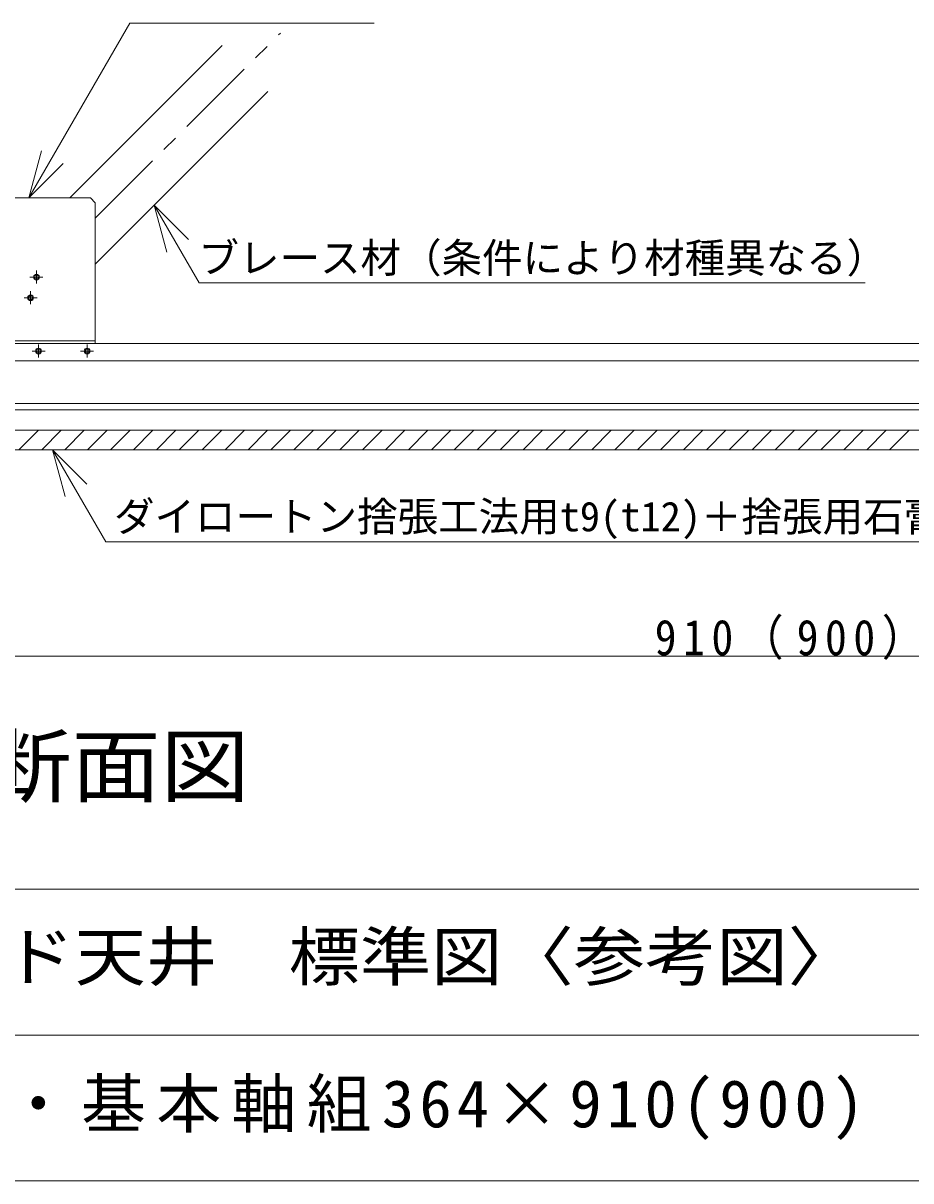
# Model space of a CAD drawing. Units: millimetres at full size, sheet at 1:10; details may follow other scales. Extents: x -2077 to 2023, y -1433 to 1417.
# Drawn here: x 768 to 1315, y -1433 to -718 of the extents above; entities that cross this region are included whole.
import ezdxf
from ezdxf.enums import TextEntityAlignment as Align

# ---------------------------------------------------------------- set-up
doc = ezdxf.new("R2010")
doc.units = ezdxf.units.MM
doc.header["$LTSCALE"] = 10
doc.linetypes.add('CHAIN1', pattern=[8, 5, -1, 1, -1])
for name, color, linetype, lineweight in [('1-0_断面', 7, 'Continuous', 9), ('1-1_寸法', 7, 'Continuous', 9), ('1-2_文字', 7, 'Continuous', 9), ('F-0_図枠', 7, 'Continuous', 9)]:
    doc.layers.add(name, color=color, linetype=linetype, lineweight=lineweight)
doc.styles.add('ＭＳ ゴシック', font='')
doc.styles.get('ＭＳ ゴシック').set_extended_font_data('MS Gothic')

msp = doc.modelspace()

# ---------------------------------------------------------------- linework, layer by layer
at = {"layer": '1-0_断面', "color": 4, "linetype": 'CHAIN1'}
msp.add_line((812.05, -838.5), (926.38, -724.18), dxfattribs=at)
at = {"layer": '1-0_断面'}
for p, q in [((890.32, -731.95), (796.37, -825.9)), ((918.61, -760.23), (812.05, -866.79)), ((809.05, -825.9), (658.34, -825.9)), ((809.05, -825.9), (812.05, -828.9)), ((812.05, -828.9), (812.05, -915.9)), ((775.78, -878.87), (775.78, -870.87)), ((779.78, -874.87), (771.78, -874.87)), ((772.16, -891.6), (772.16, -883.6)), ((776.16, -887.6), (768.16, -887.6)), ((742.05, -914.3), (812.05, -914.3)), ((724.55, -915.9), (1689.45, -915.9)), ((781.05, -920.5), (773.05, -920.5)), ((777.05, -924.5), (777.05, -916.5)), ((811.05, -920.5), (803.05, -920.5)), ((807.05, -924.5), (807.05, -916.5)), ((-253.81, -926.5), (1689.45, -926.5)), ((1689.45, -952.9), (-253.81, -952.9)), ((1689.45, -956.9), (-253.81, -956.9)), ((1689.45, -969.4), (-253.81, -969.4)), ((764.95, -981.4), (776.95, -969.4)), ((779.09, -981.4), (791.09, -969.4)), ((793.23, -981.4), (805.23, -969.4)), ((807.37, -981.4), (819.37, -969.4)), ((821.52, -981.4), (833.52, -969.4)), ((835.66, -981.4), (847.66, -969.4)), ((849.8, -981.4), (861.8, -969.4)), ((863.94, -981.4), (875.94, -969.4)), ((878.08, -981.4), (890.08, -969.4)), ((892.23, -981.4), (904.23, -969.4)), ((906.37, -981.4), (918.37, -969.4)), ((920.51, -981.4), (932.51, -969.4)), ((934.65, -981.4), (946.65, -969.4)), ((948.79, -981.4), (960.79, -969.4)), ((962.94, -981.4), (974.94, -969.4)), ((977.08, -981.4), (989.08, -969.4)), ((991.22, -981.4), (1003.22, -969.4)), ((1005.36, -981.4), (1017.36, -969.4)), ((1019.51, -981.4), (1031.51, -969.4)), ((1033.65, -981.4), (1045.65, -969.4)), ((1047.79, -981.4), (1059.79, -969.4)), ((1061.93, -981.4), (1073.93, -969.4)), ((1076.07, -981.4), (1088.07, -969.4)), ((1090.22, -981.4), (1102.22, -969.4)), ((1104.36, -981.4), (1116.36, -969.4)), ((1118.5, -981.4), (1130.5, -969.4)), ((1132.64, -981.4), (1144.64, -969.4)), ((1146.78, -981.4), (1158.78, -969.4)), ((1160.93, -981.4), (1172.93, -969.4)), ((1175.07, -981.4), (1187.07, -969.4)), ((1189.21, -981.4), (1201.21, -969.4)), ((1203.35, -981.4), (1215.35, -969.4)), ((1217.5, -981.4), (1229.5, -969.4)), ((1231.64, -981.4), (1243.64, -969.4)), ((1245.78, -981.4), (1257.78, -969.4)), ((1259.92, -981.4), (1271.92, -969.4)), ((1274.06, -981.4), (1286.06, -969.4)), ((1288.21, -981.4), (1300.21, -969.4)), ((1302.35, -981.4), (1314.35, -969.4)), ((1689.45, -981.4), (-253.81, -981.4))]:
    msp.add_line(p, q, dxfattribs=at)
for centre, radius in [((775.78, -874.87), 1.8), ((775.78, -874.87), 1.2), ((772.16, -887.6), 1.8), ((772.16, -887.6), 1.2), ((777.05, -920.5), 1.8), ((777.05, -920.5), 1.2), ((807.05, -920.5), 1.8), ((807.05, -920.5), 1.2)]:
    msp.add_circle(centre, radius, dxfattribs=at)
at = {"layer": '1-1_寸法'}
msp.add_line((727.35, -1108.82), (1637.35, -1108.82), dxfattribs=at)
at = {"layer": '1-2_文字'}
for p, q in [((833.4, -718.07), (771.1, -825.97)), ((833.4, -718.07), (984.13, -718.07)), ((771.1, -825.97), (778.87, -796.99)), ((771.1, -825.97), (792.32, -804.76)), ((848.43, -830.42), (856.19, -859.4)), ((848.43, -830.42), (869.64, -851.63)), ((876.18, -878.49), (848.43, -830.42)), ((876.18, -878.49), (1287.28, -878.49)), ((785.7, -981.4), (793.47, -1010.38)), ((785.7, -981.4), (806.92, -1002.62)), ((818.6, -1038.38), (785.7, -981.4)), ((818.6, -1038.38), (1549.94, -1038.38))]:
    msp.add_line(p, q, dxfattribs=at)
at = {"layer": 'F-0_図枠'}
for p, q in [((-2077.43, -1252.82), (2022.57, -1252.82)), ((1362.57, -1342.82), (-197.43, -1342.82)), ((-2077.43, -1432.82), (2022.57, -1432.82))]:
    msp.add_line(p, q, dxfattribs=at)

# ---------------------------------------------------------------- texts
at = {"layer": '1-1_寸法', "insert": (1157.35, -1111.19), "char_height": 21.99, "attachment_point": 7, "style": 'ＭＳ ゴシック'}
msp.add_mtext('\\T1.3;\\W0.9;910（900）', dxfattribs=at)
at = {"layer": '1-2_文字', "style": 'ＭＳ ゴシック'}
for s, p in [('ブレース材（条件により材種異なる）', (875.77, -877.64)), ('ダイロートン捨張工法用t9(t12)＋捨張用石膏ボードt9.5(t12.5)', (823.63, -1037.31))]:
    msp.add_text(s, height=18.33, dxfattribs=at).set_placement(p, align=Align.BOTTOM_LEFT)
at = {"layer": '1-2_文字', "style": 'ＭＳ ゴシック', "width": 1.1}
msp.add_text('部分断面図', height=36.66, dxfattribs=at).set_placement((632.33, -1206.13), align=Align.BOTTOM_LEFT)
at = {"layer": 'F-0_図枠', "style": 'ＭＳ ゴシック', "width": 1.1}
msp.add_text('ダイケンハイブリッド天井\u3000標準図〈参考図〉', height=29.33, dxfattribs=at).set_placement((359.25, -1317.82), align=Align.BOTTOM_LEFT)
at = {"layer": 'F-0_図枠', "insert": (339.25, -1407.62), "char_height": 29.33, "attachment_point": 7, "style": 'ＭＳ ゴシック'}
msp.add_mtext('\\T1.16;【平天井】捨張仕上・基本軸組364×910(900)', dxfattribs=at)

doc.saveas('drawing.dxf')
